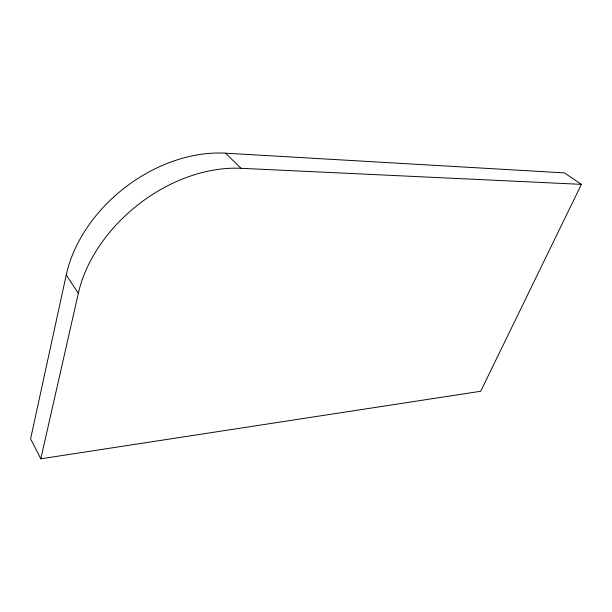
<?xml version="1.0" encoding="UTF-8"?>
<svg xmlns="http://www.w3.org/2000/svg" width="612" height="612" viewBox="0 0 612 612"><rect width="100%" height="100%" fill="white"/><g stroke="black" fill="none" stroke-linecap="round" stroke-linejoin="round"><path stroke-width="0.92" d="M66.226 275.01L30.6 438.865L40.805 458.809L480.703 391.259L581.4 184.357L564.463 172.898L225.583 153.191A132.054 96.696 -37.9 0 0 66.226 275.01L78.328 293.293L40.805 458.809M78.328 293.293A134.854 96.436 -38.3 0 1 240.967 168.3L581.4 184.357M225.583 153.191L240.967 168.3"/></g></svg>
